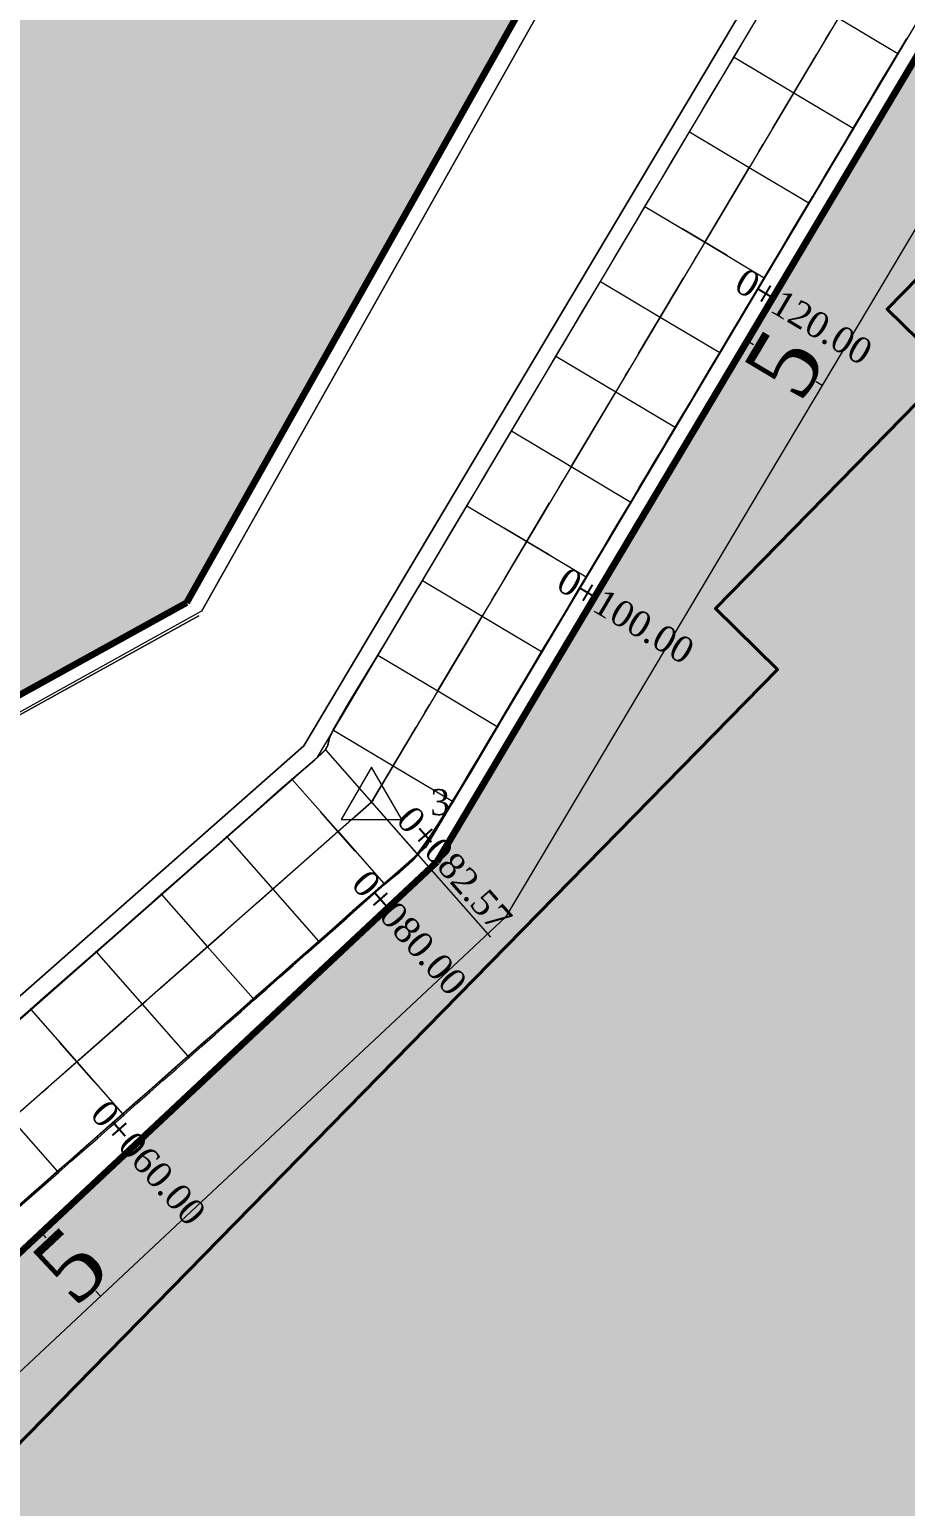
# Model space of a CAD drawing. Header units: metres. Extents: x 478603 to 489313, y 4282657 to 4289463.
# Drawn here: x 479837.6 to 479888, y 4286771.3 to 4286856.2 of the extents above; entities that cross this region are included whole.
import ezdxf

# ---------------------------------------------------------------- set-up
doc = ezdxf.new("R2010")
doc.units = ezdxf.units.M
for name, color, linetype, lineweight in [('ADAKENARI', 18, 'Continuous', 0), ('EKS_5', 5, 'Continuous', 0), ('EKSENLER', 3, 'Continuous', 0), ('HDA_5', 30, 'Continuous', 0), ('HDO_5', 30, 'Continuous', 0), ('KALDIRIM', 11, 'Continuous', 0), ('KDA_5', 150, 'Continuous', 20), ('KDO_5', 150, 'Continuous', 20), ('KYA_5', 1, 'Continuous', 20), ('KYO_5', 1, 'Continuous', 20), ('PARSEL_ALAN', 254, 'Continuous', 0), ('PARSEL_SERA_ALAN', 9, 'Continuous', 40), ('PL_ALİNMAN', 1, 'Continuous', 0), ('PL_ENKESIT', 1, 'Continuous', 0), ('PL_KM', 4, 'Continuous', 0), ('PL_KMYAZI', 30, 'Continuous', 0), ('PL_SEMBOL', 7, 'Continuous', 0), ('PL_SOME', 7, 'Continuous', 0), ('PL_TOTFKM', 7, 'Continuous', 0), ('REFUJ', 63, 'Continuous', 0), ('REVIZE_ONERI_KAM_SNR', 9, 'Continuous', 0), ('ROL_CEPHE', 1, 'Continuous', 0), ('SEV_KYA_HDA', 3, 'Continuous', 0), ('SEV_KYO_HDO', 3, 'Continuous', 0), ('SEV_YKA_KDA', 3, 'Continuous', 0), ('SEV_YKO_KDO', 3, 'Continuous', 0), ('SNR_PLANONAMAA', 233, 'Continuous', 0), ('SNR_YAPIYAK', 18, 'Continuous', 0), ('YKA_5', 33, 'Continuous', 0), ('YKO_5', 33, 'Continuous', 0)]:
    doc.layers.add(name, color=color, linetype=linetype, lineweight=lineweight)
doc.styles.get("Standard").update_dxf_attribs({"font": 'times.ttf'})

# ---------------------------------------------------------------- blocks, each defined once
blk = doc.blocks.new('3')
at = {"layer": 'PL_SEMBOL'}
for p, q in [((0, 2), (-1.75, -1)), ((1.75, -1), (0, 2)), ((0.125, 0.125), (-0.125, -0.125)), ((-0.125, 0.125), (0.125, -0.125)), ((-1.75, -1), (1.75, -1))]:
    blk.add_line(p, q, dxfattribs=at)

msp = doc.modelspace()

# ---------------------------------------------------------------- hatches: boundary and pattern name
at = {"layer": 'PARSEL_ALAN'}
msp.add_hatch(color=256, dxfattribs=at).paths.add_polyline_path([(480078.311, 4286699.837), (479971.142, 4286804.883), (479900.346, 4286874.278), (479861.071, 4286808.338), (479812.842, 4286763.208), (479817.488, 4286745.78), (479905.098, 4286638.581), (479912.78, 4286632.567), (479936.619, 4286621.258), (479964.909, 4286615.632), (479987.515, 4286620.31), (480010.844, 4286629.888), (480018.861, 4286635.461)])
at = {"layer": 'PARSEL_SERA_ALAN'}
msp.add_hatch(color=256, dxfattribs=at).paths.add_polyline_path([(480071.345, 4286699.663), (480010.865, 4286637.962), (480007.294, 4286641.462), (480000.574, 4286634.606), (479997.003, 4286638.106), (479990.283, 4286631.25), (479986.713, 4286634.75), (479979.993, 4286627.894), (479976.422, 4286631.394), (479969.702, 4286624.538), (479962.561, 4286631.538), (479955.841, 4286624.683), (479945.128, 4286635.183), (479938.408, 4286628.327), (479920.555, 4286645.827), (479913.835, 4286638.971), (479903.123, 4286649.471), (479909.843, 4286656.327), (479845.57, 4286719.327), (479852.29, 4286726.183), (479820.154, 4286757.683), (479880.634, 4286819.385), (479877.063, 4286822.885), (479890.503, 4286836.596), (479886.932, 4286840.096), (479900.372, 4286853.808), (479896.802, 4286857.308), (479903.522, 4286864.164)])
at = {"layer": 'REVIZE_ONERI_KAM_SNR'}
msp.add_hatch(color=256, dxfattribs=at).paths.add_polyline_path([(480391.367, 4287736.669), (479958.383, 4287021.549), (479846.658, 4286823.222), (479817.89, 4286807.315), (479678.542, 4286593.142), (479667.017, 4286563.363), (479171.867, 4285664.491), (479060.048, 4285423.503), (478955.18, 4285211.94), (478971.566, 4285181.441), (478973.577, 4285138.063), (478896.826, 4284994.408), (478884.265, 4284953.22), (478871.378, 4284822.15), (478829.635, 4284818.294), (478829.635, 4284859.395), (478806.788, 4284865.484), (478716.868, 4284674.346), (478705.555, 4284645.226), (478602.858, 4284697.153), (478665.092, 4284834.557), (478661.843, 4284859.589), (478721.272, 4284982.029), (478734.091, 4284989.859), (478857.784, 4285241.35), (478838.864, 4285277.85), (478831.672, 4285382.601), (478866.605, 4285387.386), (478882.649, 4285289.089), (479341.441, 4286225.895), (479492.419, 4286515.34), (479668.688, 4286852.714), (479834.72, 4287134.358), (480316.151, 4287820.508), (480353.749, 4287856.55), (480321.391, 4287969.422), (480358.639, 4287985.063), (480384.472, 4287906.347), (480463.863, 4288018.438), (480598.658, 4288207.438), (480775.091, 4288481.279), (480856.22, 4288581.77), (481195.87, 4289025.916), (481277.924, 4288967.093), (481191.325, 4288856.625), (480684.777, 4288177.967), (480420.914, 4287781.108), (480447.152, 4287667.529), (480456.56, 4287584.456), (480422.309, 4287581.553), (480417.605, 4287623.09), (480404.486, 4287679.879)])

# ---------------------------------------------------------------- linework, layer by layer
at = {"layer": 'ADAKENARI', "lineweight": 200}
for p, q in [((479861.071, 4286808.338), (480032.451, 4287096.078)), ((479958.383, 4287021.549), (479846.658, 4286823.222)), ((479846.658, 4286823.222), (479817.89, 4286807.315)), ((479812.842, 4286763.208), (479861.071, 4286808.338))]:
    msp.add_line(p, q, dxfattribs=at)
at = {"layer": 'EKS_5'}
for p in [(479881.569, 4286852.524, 938.342), (479879.01, 4286848.228, 938.454), (479876.452, 4286843.932, 938.61), (479873.893, 4286839.636, 938.766), (479871.335, 4286835.34, 938.923), (479868.776, 4286831.045, 939.08), (479866.217, 4286826.749, 939.236), (479863.659, 4286822.453, 939.393), (479861.1, 4286818.157, 939.55), (479858.542, 4286813.862, 939.706), (479857.297, 4286811.773, 939.783), (479855.37, 4286810.075, 939.863), (479851.618, 4286806.77, 940.02), (479847.866, 4286803.465, 940.176), (479844.114, 4286800.16, 940.333), (479840.361, 4286796.856, 940.49)]:
    msp.add_point(p, dxfattribs=at)
at = {"layer": 'EKSENLER'}
for p, q in [((480029.259, 4287100.49), (479857.298, 4286811.773)), ((479857.298, 4286811.773), (479811.319, 4286771.275))]:
    msp.add_line(p, q, dxfattribs=at)
at = {"layer": 'HDA_5'}
msp.add_polyline3d([(479836.991, 4286788.578, 940.611), (479837.742, 4286789.239, 940.58), (479838.492, 4286789.9, 940.548), (479839.243, 4286790.561, 940.517), (479839.993, 4286791.222, 940.486), (479840.744, 4286791.883, 940.454), (479841.494, 4286792.544, 940.423), (479842.245, 4286793.205, 940.392), (479842.995, 4286793.866, 940.36), (479843.745, 4286794.527, 940.329), (479844.496, 4286795.187, 940.298), (479845.246, 4286795.848, 940.266), (479845.997, 4286796.509, 940.235), (479846.747, 4286797.17, 940.204), (479847.498, 4286797.832, 940.172), (479848.249, 4286798.493, 940.141), (479849, 4286799.154, 940.11), (479849.75, 4286799.815, 940.078), (479850.5, 4286800.475, 940.047), (479851.246, 4286801.132, 940.016), (479851.992, 4286801.789, 939.985), (479852.739, 4286802.446, 939.953), (479853.49, 4286803.108, 939.922), (479854.252, 4286803.78, 939.89), (479855.034, 4286804.47, 939.858), (479855.822, 4286805.168, 939.825), (479856.603, 4286805.858, 939.792), (479857.35, 4286806.516, 939.761), (479858.004, 4286807.084, 939.734), (479858.485, 4286807.488, 939.714), (479858.872, 4286807.805, 939.698), (479859.227, 4286808.098, 939.684), (479859.575, 4286808.406, 939.669), (479859.932, 4286808.782, 939.653), (479860.312, 4286809.287, 939.64), (479860.707, 4286809.866, 939.625), (479861.111, 4286810.479, 939.61), (479861.526, 4286811.122, 939.594), (479861.966, 4286811.822, 939.577), (479862.453, 4286812.625, 939.547), (479862.964, 4286813.483, 939.516), (479863.483, 4286814.359, 939.484), (479864.005, 4286815.241, 939.452), (479864.525, 4286816.117, 939.42), (479865.04, 4286816.984, 939.389), (479865.552, 4286817.843, 939.357), (479866.063, 4286818.7, 939.326), (479866.573, 4286819.556, 939.295), (479867.084, 4286820.413, 939.264), (479867.595, 4286821.271, 939.232), (479868.107, 4286822.13, 939.201), (479868.619, 4286822.99, 939.17), (479869.131, 4286823.849, 939.138), (479869.643, 4286824.709, 939.107), (479870.155, 4286825.568, 939.076), (479870.667, 4286826.427, 939.044), (479871.178, 4286827.286, 939.013), (479871.69, 4286828.145, 938.982), (479872.202, 4286829.004, 938.95), (479873.291, 4286830.834, 938.951)], dxfattribs=at)
for p in [(479872.202, 4286829.004, 938.95), (479869.643, 4286824.709, 939.107), (479867.084, 4286820.413, 939.264), (479864.525, 4286816.117, 939.42), (479861.966, 4286811.822, 939.577), (479859.932, 4286808.782, 939.653), (479858.004, 4286807.084, 939.734), (479854.252, 4286803.78, 939.89), (479850.5, 4286800.475, 940.047), (479846.747, 4286797.17, 940.204), (479842.995, 4286793.866, 940.36), (479839.243, 4286790.561, 940.517)]:
    msp.add_point(p, dxfattribs=at)
at = {"layer": 'HDO_5'}
msp.add_polyline3d([(479836.961, 4286799.204, 940.391), (479837.711, 4286799.865, 940.36), (479838.461, 4286800.526, 940.329), (479839.212, 4286801.187, 940.297), (479839.962, 4286801.848, 940.266), (479840.712, 4286802.509, 940.234), (479841.463, 4286803.17, 940.203), (479842.214, 4286803.831, 940.172), (479842.965, 4286804.492, 940.141), (479843.715, 4286805.154, 940.109), (479844.466, 4286805.815, 940.078), (479845.215, 4286806.474, 940.047), (479845.962, 4286807.132, 940.015), (479846.709, 4286807.79, 939.984), (479847.456, 4286808.448, 939.953), (479848.207, 4286809.109, 939.922), (479848.967, 4286809.779, 939.89), (479849.745, 4286810.466, 939.857), (479850.53, 4286811.158, 939.824), (479851.307, 4286811.844, 939.792), (479852.054, 4286812.502, 939.761), (479852.719, 4286813.084, 939.733), (479853.23, 4286813.524, 939.712), (479853.655, 4286813.886, 939.695), (479854.038, 4286814.214, 939.679), (479854.383, 4286814.519, 939.664), (479854.647, 4286814.782, 939.653), (479854.767, 4286814.974, 939.639), (479854.815, 4286815.136, 939.628), (479854.85, 4286815.305, 939.617), (479854.918, 4286815.529, 939.603), (479855.096, 4286815.914, 939.576), (479855.484, 4286816.597, 939.552), (479855.986, 4286817.443, 939.521), (479856.531, 4286818.348, 939.488), (479857.09, 4286819.275, 939.454), (479857.655, 4286820.209, 939.42), (479857.66, 4286820.219, 939.42)], dxfattribs=at)
for p in [(479857.655, 4286820.209, 939.42), (479855.096, 4286815.914, 939.576), (479854.647, 4286814.782, 939.653), (479852.719, 4286813.084, 939.733), (479848.967, 4286809.779, 939.89), (479845.215, 4286806.474, 940.047), (479841.463, 4286803.17, 940.203), (479837.711, 4286799.865, 940.36)]:
    msp.add_point(p, dxfattribs=at)
at = {"layer": 'KALDIRIM'}
for p, q in [((479854.183, 4286814.36), (480371.622, 4287683.12)), ((480032.696, 4287098.443), (479860.413, 4286809.187)), ((479808.675, 4286774.276), (479854.183, 4286814.36)), ((479860.413, 4286809.187), (479813.963, 4286768.273))]:
    msp.add_line(p, q, dxfattribs=at)
at = {"layer": 'KDA_5'}
msp.add_polyline3d([(479874.391, 4286832.7, 938.866), (479874.413, 4286832.734, 938.861), (479874.439, 4286832.777, 938.855), (479874.48, 4286832.844, 938.846), (479874.562, 4286832.98, 938.827), (479874.755, 4286833.303, 938.783), (479875.153, 4286833.971, 938.756), (479875.661, 4286834.824, 938.722), (479876.209, 4286835.744, 938.685), (479876.766, 4286836.679, 938.647), (479877.314, 4286837.599, 938.61), (479877.841, 4286838.482, 938.575), (479878.353, 4286839.342, 938.541), (479878.86, 4286840.193, 938.507), (479879.367, 4286841.042, 938.473), (479879.874, 4286841.894, 938.439), (479880.384, 4286842.75, 938.415), (479880.895, 4286843.609, 938.392), (479881.407, 4286844.47, 938.368), (479881.919, 4286845.33, 938.344), (479882.431, 4286846.19, 938.32), (479882.944, 4286847.05, 938.281), (479883.456, 4286847.908, 938.242), (479883.968, 4286848.767, 938.202), (479884.481, 4286849.625, 938.163), (479884.994, 4286850.484, 938.124), (479885.507, 4286851.342, 938.077), (479886.02, 4286852.2, 938.031), (479886.534, 4286853.058, 937.985), (479887.047, 4286853.916, 937.938), (479887.56, 4286854.775, 937.892), (479888.073, 4286855.633, 937.889)], dxfattribs=at)
for p in [(479887.56, 4286854.775, 937.892), (479884.994, 4286850.484, 938.124), (479882.431, 4286846.19, 938.32), (479879.874, 4286841.894, 938.439), (479877.314, 4286837.599, 938.61), (479874.755, 4286833.303, 938.783)]:
    msp.add_point(p, dxfattribs=at)
at = {"layer": 'KDO_5'}
msp.add_polyline3d([(479860.016, 4286824.153, 939.326), (479860.002, 4286824.13, 939.315), (479859.993, 4286824.116, 939.309), (479860, 4286824.129, 939.304), (479860.051, 4286824.214, 939.265), (479860.221, 4286824.5, 939.137), (479860.611, 4286825.155, 939.097), (479861.119, 4286826.008, 939.045), (479861.669, 4286826.932, 938.988), (479862.229, 4286827.872, 938.931), (479862.78, 4286828.797, 938.875), (479863.307, 4286829.682, 938.819), (479863.819, 4286830.542, 938.765), (479864.325, 4286831.393, 938.711), (479864.831, 4286832.242, 938.658), (479865.338, 4286833.093, 938.604), (479865.847, 4286833.948, 938.56), (479866.359, 4286834.808, 938.515), (479866.871, 4286835.668, 938.47), (479867.384, 4286836.528, 938.425), (479867.896, 4286837.389, 938.38), (479868.408, 4286838.248, 938.355), (479868.92, 4286839.107, 938.329), (479869.431, 4286839.966, 938.304), (479869.943, 4286840.825, 938.278), (479870.455, 4286841.684, 938.253), (479870.966, 4286842.543, 938.218), (479871.478, 4286843.402, 938.183), (479871.99, 4286844.262, 938.148), (479872.501, 4286845.121, 938.113), (479873.013, 4286845.98, 938.078), (479873.525, 4286846.839, 938.036), (479874.037, 4286847.698, 937.994), (479874.548, 4286848.558, 937.952), (479875.06, 4286849.417, 937.91), (479875.571, 4286850.276, 937.868), (479876.083, 4286851.135, 937.812), (479876.595, 4286851.994, 937.756), (479877.106, 4286852.854, 937.7), (479877.618, 4286853.713, 937.644), (479878.129, 4286854.572, 937.588), (479878.641, 4286855.431, 937.551), (479879.153, 4286856.291, 937.514)], dxfattribs=at)
for p in [(479878.129, 4286854.572, 937.588), (479875.571, 4286850.276, 937.868), (479873.013, 4286845.98, 938.078), (479870.455, 4286841.684, 938.253), (479867.896, 4286837.389, 938.38), (479865.338, 4286833.093, 938.604), (479862.78, 4286828.797, 938.875), (479860.221, 4286824.5, 939.137)]:
    msp.add_point(p, dxfattribs=at)
at = {"layer": 'KYA_5'}
msp.add_polyline3d([(479837.043, 4286788.52, 941.403), (479837.796, 4286789.178, 941.399), (479838.548, 4286789.837, 941.394), (479839.3, 4286790.496, 941.39), (479840.052, 4286791.155, 941.376), (479840.804, 4286791.814, 941.362), (479841.556, 4286792.474, 941.349), (479842.307, 4286793.134, 941.335), (479843.059, 4286793.794, 941.321), (479843.809, 4286794.454, 941.285), (479844.559, 4286795.116, 941.248), (479845.309, 4286795.777, 941.212), (479846.059, 4286796.438, 941.175), (479846.809, 4286797.1, 941.139), (479847.559, 4286797.763, 941.092), (479848.309, 4286798.425, 941.045), (479849.059, 4286799.088, 940.998), (479849.808, 4286799.75, 940.951), (479850.556, 4286800.411, 940.904), (479851.302, 4286801.069, 940.862), (479852.047, 4286801.726, 940.819), (479852.794, 4286802.385, 940.776), (479853.544, 4286803.047, 940.733), (479854.305, 4286803.72, 940.689), (479855.085, 4286804.412, 940.638), (479855.873, 4286805.111, 940.586), (479856.652, 4286805.802, 940.535), (479857.399, 4286806.461, 940.486), (479858.051, 4286807.031, 940.444), (479858.531, 4286807.436, 940.402), (479858.917, 4286807.754, 940.368), (479859.27, 4286808.048, 940.336), (479859.616, 4286808.358, 940.305), (479859.973, 4286808.736, 940.27), (479860.353, 4286809.245, 940.229), (479860.748, 4286809.829, 940.184), (479861.152, 4286810.447, 940.137), (479861.566, 4286811.094, 940.088), (479862.006, 4286811.798, 940.035), (479862.49, 4286812.604, 939.98), (479862.999, 4286813.463, 939.921), (479863.516, 4286814.341, 939.862), (479864.035, 4286815.223, 939.802), (479864.553, 4286816.101, 939.742), (479865.066, 4286816.968, 939.695), (479865.577, 4286817.828, 939.649), (479866.087, 4286818.686, 939.602), (479866.596, 4286819.543, 939.556), (479867.105, 4286820.4, 939.51), (479867.615, 4286821.258, 939.464), (479868.124, 4286822.117, 939.418), (479868.634, 4286822.976, 939.372), (479869.145, 4286823.836, 939.327), (479869.658, 4286824.7, 939.281), (479870.174, 4286825.57, 939.231), (479870.692, 4286826.442, 939.181), (479871.209, 4286827.312, 939.131), (479871.718, 4286828.171, 939.082), (479872.209, 4286829, 939.035), (479872.666, 4286829.773, 939), (479873.104, 4286830.515, 938.966), (479873.535, 4286831.247, 938.932), (479873.964, 4286831.974, 938.899), (479874.391, 4286832.7, 938.866)], dxfattribs=at)
for p in [(479872.209, 4286829, 939.035), (479869.658, 4286824.7, 939.281), (479867.105, 4286820.4, 939.51), (479864.553, 4286816.101, 939.742), (479862.006, 4286811.798, 940.035), (479859.973, 4286808.736, 940.27), (479858.051, 4286807.031, 940.444), (479854.305, 4286803.72, 940.689), (479850.556, 4286800.411, 940.904), (479846.809, 4286797.1, 941.139), (479843.059, 4286793.794, 941.321), (479839.3, 4286790.496, 941.39)]:
    msp.add_point(p, dxfattribs=at)
at = {"layer": 'KYO_5'}
msp.add_polyline3d([(479836.942, 4286799.225, 940.673), (479837.695, 4286799.883, 940.607), (479838.447, 4286800.542, 940.548), (479839.199, 4286801.201, 940.49), (479839.951, 4286801.86, 940.432), (479840.703, 4286802.519, 940.374), (479841.456, 4286803.178, 940.316), (479842.208, 4286803.838, 940.265), (479842.96, 4286804.497, 940.213), (479843.712, 4286805.157, 940.162), (479844.464, 4286805.817, 940.111), (479845.214, 4286806.475, 940.059), (479845.962, 4286807.133, 940.03), (479846.708, 4286807.79, 940.001), (479847.455, 4286808.449, 939.971), (479848.206, 4286809.11, 939.942), (479848.966, 4286809.781, 939.912), (479849.743, 4286810.468, 939.886), (479850.527, 4286811.161, 939.861), (479851.304, 4286811.847, 939.836), (479852.051, 4286812.506, 939.812), (479852.715, 4286813.088, 939.79), (479853.226, 4286813.529, 939.771), (479853.651, 4286813.891, 939.755), (479854.035, 4286814.22, 939.74), (479854.379, 4286814.524, 939.727), (479854.643, 4286814.787, 939.716), (479854.761, 4286814.978, 939.706), (479854.807, 4286815.137, 939.698), (479854.841, 4286815.305, 939.69), (479854.908, 4286815.529, 939.679), (479855.089, 4286815.918, 939.66), (479855.486, 4286816.613, 939.621), (479856, 4286817.474, 939.573), (479856.554, 4286818.391, 939.522), (479857.114, 4286819.315, 939.47), (479857.655, 4286820.209, 939.42), (479858.154, 4286821.039, 939.4), (479858.628, 4286821.831, 939.381), (479859.093, 4286822.609, 939.363), (479859.555, 4286823.382, 939.344), (479860.016, 4286824.153, 939.326)], dxfattribs=at)
for p in [(479857.655, 4286820.209, 939.42), (479855.089, 4286815.918, 939.66), (479854.643, 4286814.787, 939.716), (479852.715, 4286813.088, 939.79), (479848.966, 4286809.781, 939.912), (479845.214, 4286806.475, 940.059), (479841.456, 4286803.178, 940.316), (479837.695, 4286799.883, 940.607)]:
    msp.add_point(p, dxfattribs=at)
at = {"layer": 'PARSEL_ALAN'}
for points in [[(480078.311, 4286699.837, 949.453), (479971.142, 4286804.883, 942.48), (479900.346, 4286874.278, 938.919), (479861.071, 4286808.338, 940.332), (479812.842, 4286763.208, 942.702), (479817.488, 4286745.78, 943.927), (479905.098, 4286638.581, 951.84), (479912.78, 4286632.567, 952.22), (479936.619, 4286621.258, 953.175), (479964.909, 4286615.632, 953.915), (479987.515, 4286620.31, 953.963), (480010.844, 4286629.888, 953.782), (480018.861, 4286635.461, 953.558), (480078.311, 4286699.837, 949.453)], [(480078.311, 4286699.837, 0), (479971.142, 4286804.883, 0), (479900.346, 4286874.278, 0), (479861.071, 4286808.338, 0), (479812.842, 4286763.208, 0), (479817.488, 4286745.78, 0), (479905.098, 4286638.581, 0), (479912.78, 4286632.567, 0), (479936.619, 4286621.258, 0), (479964.909, 4286615.632, 0), (479987.515, 4286620.31, 0), (480010.844, 4286629.888, 0), (480018.861, 4286635.461, 0), (480078.311, 4286699.837, 0)]]:
    msp.add_polyline3d(points, close=True, dxfattribs=at)
at = {"layer": 'PARSEL_SERA_ALAN'}
msp.add_polyline3d([(479962.561, 4286631.538, 0), (479955.841, 4286624.683, 0), (479945.128, 4286635.183, 0), (479938.408, 4286628.327, 0), (479920.555, 4286645.827, 0), (479913.835, 4286638.971, 0), (479903.123, 4286649.471, 0), (479909.843, 4286656.327, 0), (479845.57, 4286719.327, 0), (479852.29, 4286726.183, 0), (479820.154, 4286757.683, 0), (479880.634, 4286819.385, 0), (479877.063, 4286822.885, 0), (479890.503, 4286836.596, 0), (479886.932, 4286840.096, 0), (479900.372, 4286853.808, 0), (479896.802, 4286857.308, 0), (479903.522, 4286864.164, 0), (480071.345, 4286699.663, 0)], dxfattribs=at)
msp.add_polyline3d([(479962.561, 4286631.538, 0), (479955.841, 4286624.683, 0), (479945.128, 4286635.183, 0), (479938.408, 4286628.327, 0), (479920.555, 4286645.827, 0), (479913.835, 4286638.971, 0), (479903.123, 4286649.471, 0), (479909.843, 4286656.327, 0), (479845.57, 4286719.327, 0), (479852.29, 4286726.183, 0), (479820.154, 4286757.683, 0), (479880.634, 4286819.385, 0), (479877.063, 4286822.885, 0), (479890.503, 4286836.596, 0), (479886.932, 4286840.096, 0), (479900.372, 4286853.808, 0), (479896.802, 4286857.308, 0), (479903.522, 4286864.164, 0), (480071.345, 4286699.663, 0)], dxfattribs=at)
at = {"layer": 'PL_ALİNMAN'}
for p, q in [((479883.395, 4286855.59), (479883.651, 4286856.02)), ((479880.325, 4286850.435), (479882.884, 4286854.731)), ((479879.558, 4286849.147), (479879.813, 4286849.576)), ((479876.487, 4286843.992), (479879.046, 4286848.287)), ((479875.72, 4286842.703), (479875.976, 4286843.132)), ((479872.649, 4286837.548), (479875.208, 4286841.844)), ((479871.882, 4286836.259), (479872.138, 4286836.689)), ((479868.811, 4286831.104), (479871.37, 4286835.4)), ((479868.044, 4286829.816), (479868.3, 4286830.245)), ((479864.974, 4286824.661), (479867.532, 4286828.956)), ((479864.206, 4286823.372), (479864.462, 4286823.802)), ((479861.136, 4286818.217), (479863.694, 4286822.513)), ((479860.368, 4286816.928), (479860.624, 4286817.358)), ((479857.298, 4286811.773), (479859.856, 4286816.069)), ((479856.344, 4286810.933), (479857.298, 4286811.773)), ((479855.218, 4286809.941), (479855.593, 4286810.272)), ((479850.716, 4286805.976), (479854.468, 4286809.28)), ((479849.59, 4286804.984), (479849.965, 4286805.315)), ((479845.087, 4286801.018), (479848.84, 4286804.323)), ((479843.962, 4286800.027), (479844.337, 4286800.357)), ((479839.459, 4286796.061), (479843.211, 4286799.366)), ((479838.334, 4286795.07), (479838.709, 4286795.4))]:
    msp.add_line(p, q, dxfattribs=at)
at = {"layer": 'PL_ENKESIT'}
for points in [[(479880.687, 4286858.868, 937.402), (479880.691, 4286858.866, 938.212), (479884.127, 4286856.819, 938.292), (479887.547, 4286854.783, 938.213), (479887.56, 4286854.775, 937.892)], [(479878.129, 4286854.572, 937.588), (479878.132, 4286854.57, 938.262), (479881.569, 4286852.524, 938.342), (479884.988, 4286850.487, 938.262), (479884.994, 4286850.484, 938.124)], [(479875.571, 4286850.276, 937.868), (479875.574, 4286850.275, 938.374), (479879.01, 4286848.228, 938.454), (479882.429, 4286846.192, 938.375), (479882.431, 4286846.19, 938.32)], [(479873.013, 4286845.98, 938.078), (479873.015, 4286845.979, 938.53), (479876.452, 4286843.932, 938.61), (479879.87, 4286841.896, 938.53), (479879.874, 4286841.894, 938.439)], [(479870.455, 4286841.684, 938.253), (479870.456, 4286841.683, 938.686), (479873.893, 4286839.636, 938.766), (479877.311, 4286837.6, 938.687), (479877.314, 4286837.599, 938.61)], [(479867.896, 4286837.389, 938.38), (479867.898, 4286837.387, 938.843), (479871.335, 4286835.34, 938.923), (479874.752, 4286833.305, 938.844), (479874.755, 4286833.303, 938.783)], [(479865.338, 4286833.093, 938.604), (479865.339, 4286833.092, 939), (479868.776, 4286831.045, 939.08), (479872.193, 4286829.009, 939), (479872.202, 4286829.004, 938.95), (479872.209, 4286829, 939.035)], [(479862.78, 4286828.797, 938.875), (479862.781, 4286828.796, 939.156), (479866.217, 4286826.749, 939.236), (479869.634, 4286824.714, 939.157), (479869.643, 4286824.709, 939.107), (479869.658, 4286824.7, 939.281)], [(479860.221, 4286824.5, 939.137), (479860.222, 4286824.5, 939.313), (479863.659, 4286822.453, 939.393), (479867.075, 4286820.418, 939.314), (479867.084, 4286820.413, 939.264), (479867.105, 4286820.4, 939.51)], [(479857.655, 4286820.209, 939.42), (479857.655, 4286820.209, 939.42), (479857.664, 4286820.204, 939.47), (479861.1, 4286818.157, 939.55), (479864.517, 4286816.123, 939.47), (479864.525, 4286816.117, 939.42), (479864.553, 4286816.101, 939.742)], [(479855.089, 4286815.918, 939.66), (479855.096, 4286815.914, 939.576), (479855.105, 4286815.908, 939.626), (479858.542, 4286813.862, 939.706), (479861.958, 4286811.827, 939.627), (479861.966, 4286811.822, 939.577), (479862.006, 4286811.798, 940.035)], [(479854.643, 4286814.787, 939.716), (479854.647, 4286814.782, 939.653), (479854.654, 4286814.775, 939.703), (479857.297, 4286811.773, 939.783), (479859.925, 4286808.79, 939.703), (479859.932, 4286808.782, 939.653), (479859.973, 4286808.736, 940.27)], [(479852.715, 4286813.088, 939.79), (479852.719, 4286813.084, 939.733), (479852.726, 4286813.077, 939.783), (479855.37, 4286810.075, 939.863), (479857.998, 4286807.092, 939.784), (479858.004, 4286807.084, 939.734), (479858.051, 4286807.031, 940.444)], [(479848.966, 4286809.781, 939.912), (479848.967, 4286809.779, 939.89), (479848.974, 4286809.772, 939.94), (479851.618, 4286806.77, 940.02), (479854.245, 4286803.787, 939.94), (479854.252, 4286803.78, 939.89), (479854.305, 4286803.72, 940.689)], [(479845.214, 4286806.475, 940.059), (479845.215, 4286806.474, 940.047), (479845.222, 4286806.467, 940.096), (479847.866, 4286803.465, 940.176), (479850.493, 4286800.482, 940.097), (479850.5, 4286800.475, 940.047), (479850.556, 4286800.411, 940.904)], [(479841.456, 4286803.178, 940.316), (479841.463, 4286803.17, 940.203), (479841.47, 4286803.162, 940.253), (479844.114, 4286800.16, 940.333), (479846.741, 4286797.178, 940.254), (479846.747, 4286797.17, 940.204), (479846.809, 4286797.1, 941.139)], [(479837.695, 4286799.883, 940.607), (479837.711, 4286799.865, 940.36), (479837.718, 4286799.857, 940.41), (479840.361, 4286796.856, 940.49), (479842.988, 4286793.873, 940.41), (479842.995, 4286793.866, 940.36), (479843.059, 4286793.794, 941.321)], [(479833.931, 4286796.592, 940.939), (479833.959, 4286796.56, 940.517), (479833.966, 4286796.552, 940.567), (479836.609, 4286793.551, 940.647), (479839.236, 4286790.569, 940.567), (479839.243, 4286790.561, 940.517), (479839.3, 4286790.496, 941.39)]]:
    msp.add_polyline3d(points, dxfattribs=at)
at = {"layer": 'PL_KM'}
for p, q in [((479877.74, 4286843.164), (479875.163, 4286844.7)), ((479867.506, 4286825.981), (479864.929, 4286827.516)), ((479856.361, 4286808.949), (479854.378, 4286811.201)), ((479841.353, 4286795.73), (479839.37, 4286797.981))]:
    msp.add_line(p, q, dxfattribs=at)
at = {"layer": 'PL_SOME'}
msp.add_point((479857.298, 4286811.773), dxfattribs=at)
at = {"layer": 'REFUJ'}
for p, q in [((479853.404, 4286815.007), (480357.769, 4287661.816)), ((479959.246, 4287021.044), (479847.529, 4286822.731)), ((479847.378, 4286822.478), (479818.593, 4286806.561)), ((479808.014, 4286775.027), (479853.404, 4286815.007))]:
    msp.add_line(p, q, dxfattribs=at)
msp.add_polyline3d([(480357.769, 4287661.816, 0), (479853.404, 4286815.007, 0), (479808.014, 4286775.027, 0), (479806.265, 4286772.944, 0), (479806.02, 4286772.638, 0), (479805.72, 4286772.385, 0), (479805.376, 4286772.196, 0), (479805.002, 4286772.078, 0), (479804.613, 4286772.035, 0), (479804.222, 4286772.068, 0), (479803.845, 4286772.177, 0), (479803.497, 4286772.358, 0), (479800.271, 4286774.733, 0), (479799.964, 4286774.978, 0), (479799.712, 4286775.278, 0), (479799.523, 4286775.621, 0), (479799.405, 4286775.995, 0), (479799.361, 4286776.385, 0), (479799.395, 4286776.776, 0), (479799.504, 4286777.152, 0), (479799.685, 4286777.5, 0), (479818.593, 4286806.561, 0), (479847.378, 4286822.478, 0)], dxfattribs=at)
at = {"layer": 'REVIZE_ONERI_KAM_SNR'}
for points in [[(480684.777, 4288177.967, 0), (480420.914, 4287781.108, 0), (480447.152, 4287667.529, 0), (480456.56, 4287584.456, 0), (480422.309, 4287581.553, 0), (480417.605, 4287623.09, 0), (480404.486, 4287679.879, 0), (480391.367, 4287736.669, 0), (479958.383, 4287021.549, 0), (479846.658, 4286823.222, 0), (479817.89, 4286807.315, 0), (479678.542, 4286593.142, 0), (479667.017, 4286563.363, 0), (479667.017, 4286563.363, 0), (479171.867, 4285664.491, 0)], [(480684.777, 4288177.967, 0), (480420.914, 4287781.108, 0), (480447.152, 4287667.529, 0), (480456.56, 4287584.456, 0), (480422.309, 4287581.553, 0), (480417.605, 4287623.09, 0), (480404.486, 4287679.879, 0), (480391.367, 4287736.669, 0), (480391.367, 4287736.669, 0), (479958.383, 4287021.549, 0), (479846.658, 4286823.222, 0), (479817.89, 4286807.315, 0), (479678.542, 4286593.142, 0), (479667.017, 4286563.363, 0), (479171.867, 4285664.491, 0)], [(480684.777, 4288177.967, 0), (480420.914, 4287781.108, 0), (480447.152, 4287667.529, 0), (480456.56, 4287584.456, 0), (480422.309, 4287581.553, 0), (480417.605, 4287623.09, 0), (480404.486, 4287679.879, 0), (480391.367, 4287736.669, 0), (480391.367, 4287736.669, 0), (479958.383, 4287021.549, 0), (479846.658, 4286823.222, 0), (479817.89, 4286807.315, 0), (479678.542, 4286593.142, 0), (479667.017, 4286563.363, 0), (479171.867, 4285664.491, 0)]]:
    msp.add_polyline3d(points, dxfattribs=at)
at = {"layer": 'ROL_CEPHE'}
for p, q in [((479878.9, 4286838.272), (479879.244, 4286838.067)), ((479883.196, 4286835.713), (479882.852, 4286835.918)), ((479838.308, 4286787.038), (479838.582, 4286786.746)), ((479841.725, 4286783.387), (479841.451, 4286783.679))]:
    msp.add_line(p, q, dxfattribs=at)
at = {"layer": 'SEV_KYA_HDA'}
for p, q in [((479872.718, 4286829.861, 938.996), (479872.716, 4286829.862, 938.973)), ((479871.699, 4286828.14, 939.084), (479871.69, 4286828.145, 938.982)), ((479870.679, 4286826.42, 939.182), (479870.673, 4286826.423, 939.113)), ((479869.658, 4286824.7, 939.281), (479869.643, 4286824.709, 939.107)), ((479868.637, 4286822.98, 939.372), (479868.628, 4286822.985, 939.271)), ((479867.616, 4286821.26, 939.464), (479867.596, 4286821.272, 939.232)), ((479866.594, 4286819.541, 939.556), (479866.583, 4286819.547, 939.425)), ((479865.573, 4286817.821, 939.649), (479865.548, 4286817.836, 939.358)), ((479864.553, 4286816.101, 939.742), (479864.539, 4286816.109, 939.581)), ((479863.538, 4286814.378, 939.859), (479863.506, 4286814.397, 939.483)), ((479862.521, 4286812.656, 939.976), (479862.502, 4286812.667, 939.761)), ((479861.474, 4286810.951, 940.099), (479861.432, 4286810.976, 939.598)), ((479859.578, 4286808.323, 940.308), (479859.557, 4286808.347, 939.99)), ((479858.051, 4286807.031, 940.444), (479858.004, 4286807.084, 939.734)), ((479856.549, 4286805.71, 940.542), (479856.524, 4286805.738, 940.169)), ((479855.053, 4286804.383, 940.64), (479855.001, 4286804.442, 939.859)), ((479853.555, 4286803.057, 940.732), (479853.529, 4286803.088, 940.327)), ((479852.056, 4286801.734, 940.818), (479852.001, 4286801.796, 939.984)), ((479850.556, 4286800.411, 940.904), (479850.528, 4286800.443, 940.476)), ((479849.057, 4286799.086, 940.998), (479848.999, 4286799.153, 940.11)), ((479847.559, 4286797.762, 941.092), (479847.528, 4286797.797, 940.632)), ((479846.059, 4286796.438, 941.175), (479845.997, 4286796.509, 940.235)), ((479844.559, 4286795.116, 941.248), (479844.528, 4286795.152, 940.773)), ((479843.059, 4286793.794, 941.321), (479842.995, 4286793.866, 940.36)), ((479841.556, 4286792.474, 941.349), (479841.525, 4286792.509, 940.886)), ((479840.052, 4286791.155, 941.376), (479839.993, 4286791.222, 940.486)), ((479838.548, 4286789.837, 941.394), (479838.52, 4286789.869, 940.971))]:
    msp.add_line(p, q, dxfattribs=at)
at = {"layer": 'SEV_KYO_HDO'}
for p, q in [((479857.655, 4286820.209, 939.42), (479857.655, 4286820.209, 939.42)), ((479856.619, 4286818.498, 939.516), (479856.621, 4286818.497, 939.482)), ((479855.588, 4286816.785, 939.612), (479855.591, 4286816.783, 939.578)), ((479854.231, 4286814.393, 939.732), (479854.233, 4286814.391, 939.701)), ((479854.748, 4286814.957, 939.707), (479854.754, 4286814.954, 939.64)), ((479852.715, 4286813.088, 939.79), (479852.719, 4286813.084, 939.733)), ((479851.214, 4286811.768, 939.839), (479851.215, 4286811.766, 939.817)), ((479849.715, 4286810.443, 939.887), (479849.717, 4286810.441, 939.858)), ((479848.216, 4286809.119, 939.941), (479848.216, 4286809.119, 939.931)), ((479846.715, 4286807.797, 940), (479846.716, 4286807.796, 939.984)), ((479845.214, 4286806.475, 940.059), (479845.215, 4286806.475, 940.053)), ((479843.711, 4286805.156, 940.162), (479843.714, 4286805.153, 940.109)), ((479842.208, 4286803.837, 940.265), (479842.21, 4286803.834, 940.218)), ((479840.704, 4286802.519, 940.374), (479840.713, 4286802.509, 940.234)), ((479839.199, 4286801.201, 940.49), (479839.206, 4286801.194, 940.394)), ((479837.695, 4286799.883, 940.607), (479837.711, 4286799.865, 940.36))]:
    msp.add_line(p, q, dxfattribs=at)
at = {"layer": 'SEV_YKA_KDA'}
for p, q in [((479887.035, 4286853.924, 938.222), (479887.041, 4286853.92, 938.08)), ((479886.011, 4286852.205, 938.242), (479886.02, 4286852.2, 938.031)), ((479884.988, 4286850.487, 938.262), (479884.991, 4286850.485, 938.193)), ((479883.964, 4286848.769, 938.307), (479883.968, 4286848.767, 938.202)), ((479882.941, 4286847.051, 938.352), (479882.942, 4286847.05, 938.317)), ((479881.917, 4286845.333, 938.406), (479881.919, 4286845.331, 938.344)), ((479880.893, 4286843.614, 938.468), (479880.895, 4286843.613, 938.43)), ((479879.87, 4286841.896, 938.53), (479879.874, 4286841.894, 938.439)), ((479878.846, 4286840.178, 938.593), (479878.848, 4286840.177, 938.55)), ((479877.823, 4286838.46, 938.655), (479877.826, 4286838.458, 938.576)), ((479876.799, 4286836.741, 938.718), (479876.801, 4286836.74, 938.681)), ((479875.776, 4286835.023, 938.781), (479875.779, 4286835.021, 938.714)), ((479874.752, 4286833.305, 938.844), (479874.753, 4286833.304, 938.813))]:
    msp.add_line(p, q, dxfattribs=at)
at = {"layer": 'SEV_YKO_KDO'}
for p, q in [((479878.132, 4286854.57, 938.262), (479878.131, 4286854.571, 937.925)), ((479877.109, 4286852.852, 938.307), (479877.106, 4286852.854, 937.7)), ((479876.085, 4286851.134, 938.352), (479876.084, 4286851.134, 938.082)), ((479875.062, 4286849.415, 938.405), (479875.06, 4286849.417, 937.91)), ((479874.039, 4286847.697, 938.468), (479874.038, 4286847.698, 938.231)), ((479873.015, 4286845.979, 938.53), (479873.013, 4286845.98, 938.078)), ((479871.992, 4286844.261, 938.592), (479871.991, 4286844.261, 938.37)), ((479870.968, 4286842.542, 938.655), (479870.966, 4286842.543, 938.218)), ((479869.945, 4286840.824, 938.718), (479869.944, 4286840.824, 938.498)), ((479868.921, 4286839.106, 938.78), (479868.919, 4286839.107, 938.329)), ((479867.898, 4286837.387, 938.843), (479867.897, 4286837.388, 938.612)), ((479866.874, 4286835.669, 938.906), (479866.873, 4286835.67, 938.47)), ((479865.851, 4286833.951, 938.968), (479865.85, 4286833.951, 938.764)), ((479864.828, 4286832.232, 939.031), (479864.826, 4286832.233, 938.659)), ((479863.804, 4286830.514, 939.094), (479863.803, 4286830.515, 938.93)), ((479862.781, 4286828.796, 939.156), (479862.78, 4286828.797, 938.875)), ((479861.757, 4286827.077, 939.219), (479861.757, 4286827.078, 939.099)), ((479860.734, 4286825.359, 939.282), (479860.733, 4286825.36, 939.084))]:
    msp.add_line(p, q, dxfattribs=at)
at = {"layer": 'SNR_PLANONAMAA'}
for p, q in [((479847.544, 4286822.759, 942.48), (479959.269, 4287021.086, 942.48)), ((479818.777, 4286806.852, 942.48), (479847.544, 4286822.759, 942.48))]:
    msp.add_line(p, q, dxfattribs=at)
at = {"layer": 'SNR_YAPIYAK'}
for p, q in [((479901.387, 4286866.256, 942.702), (479865.005, 4286805.171, 942.702)), ((479865.005, 4286805.171, 942.702), (479818.444, 4286761.603, 942.702))]:
    msp.add_line(p, q, dxfattribs=at)
msp.add_point((479865.005, 4286805.171, 940.332), dxfattribs=at)
msp.add_point((479865.005, 4286805.171, 940.332), dxfattribs=at)
at = {"layer": 'YKA_5'}
msp.add_polyline3d([(479836.985, 4286788.586, 940.661), (479837.735, 4286789.247, 940.63), (479838.486, 4286789.908, 940.598), (479839.236, 4286790.569, 940.567), (479839.987, 4286791.23, 940.536), (479840.737, 4286791.891, 940.504), (479841.487, 4286792.551, 940.473), (479842.238, 4286793.212, 940.442), (479842.988, 4286793.873, 940.41), (479843.739, 4286794.534, 940.379), (479844.489, 4286795.195, 940.348), (479845.24, 4286795.856, 940.316), (479845.99, 4286796.517, 940.285), (479846.741, 4286797.178, 940.254), (479847.492, 4286797.839, 940.222), (479848.243, 4286798.501, 940.191), (479848.993, 4286799.162, 940.16), (479849.744, 4286799.823, 940.128), (479850.493, 4286800.482, 940.097), (479851.24, 4286801.14, 940.066), (479851.986, 4286801.796, 940.035), (479852.733, 4286802.454, 940.003), (479853.483, 4286803.115, 939.972), (479854.245, 4286803.787, 939.94), (479855.027, 4286804.478, 939.908), (479855.816, 4286805.175, 939.875), (479856.596, 4286805.865, 939.842), (479857.344, 4286806.523, 939.811), (479857.998, 4286807.092, 939.784), (479858.478, 4286807.495, 939.764), (479858.866, 4286807.812, 939.748), (479859.221, 4286808.106, 939.734), (479859.568, 4286808.414, 939.719), (479859.925, 4286808.79, 939.703), (479860.305, 4286809.294, 939.69), (479860.7, 4286809.873, 939.675), (479861.103, 4286810.485, 939.66), (479861.518, 4286811.127, 939.644), (479861.958, 4286811.827, 939.627), (479862.444, 4286812.63, 939.597), (479862.955, 4286813.488, 939.566), (479863.475, 4286814.364, 939.534), (479863.997, 4286815.246, 939.502), (479864.517, 4286816.123, 939.47), (479865.032, 4286816.989, 939.439), (479865.543, 4286817.848, 939.407), (479866.054, 4286818.705, 939.376), (479866.565, 4286819.561, 939.345), (479867.075, 4286820.418, 939.314), (479867.587, 4286821.276, 939.282), (479868.098, 4286822.135, 939.251), (479868.61, 4286822.994, 939.22), (479869.122, 4286823.853, 939.188), (479869.634, 4286824.714, 939.157), (479870.148, 4286825.576, 939.125), (479870.662, 4286826.438, 939.094), (479871.175, 4286827.3, 939.062), (479871.687, 4286828.159, 939.031), (479872.193, 4286829.009, 939), (479872.69, 4286829.843, 938.97), (479873.176, 4286830.66, 938.94), (479873.646, 4286831.449, 938.911), (479874.074, 4286832.168, 938.885), (479874.391, 4286832.7, 938.866), (479874.503, 4286832.887, 938.866), (479874.504, 4286832.889, 938.866), (479874.467, 4286832.827, 938.866), (479874.422, 4286832.751, 938.866), (479874.391, 4286832.7, 938.866), (479874.393, 4286832.702, 938.865), (479874.418, 4286832.744, 938.864), (479874.464, 4286832.822, 938.861), (479874.553, 4286832.971, 938.856), (479874.752, 4286833.305, 938.844), (479875.152, 4286833.977, 938.819), (479875.661, 4286834.831, 938.788), (479876.208, 4286835.749, 938.754), (479876.764, 4286836.682, 938.72), (479877.311, 4286837.6, 938.687), (479877.837, 4286838.483, 938.655), (479878.349, 4286839.343, 938.623), (479878.856, 4286840.195, 938.592), (479879.363, 4286841.044, 938.561), (479879.87, 4286841.896, 938.53), (479880.38, 4286842.752, 938.499), (479880.892, 4286843.611, 938.468), (479881.404, 4286844.471, 938.437), (479881.916, 4286845.332, 938.406), (479882.429, 4286846.192, 938.375), (479882.941, 4286847.051, 938.352), (479883.453, 4286847.91, 938.33), (479883.964, 4286848.769, 938.307), (479884.476, 4286849.628, 938.285), (479884.988, 4286850.487, 938.262), (479885.499, 4286851.346, 938.252), (479886.011, 4286852.205, 938.242), (479886.523, 4286853.065, 938.232), (479887.035, 4286853.924, 938.222), (479887.547, 4286854.783, 938.213), (479888.058, 4286855.642, 938.215)], dxfattribs=at)
for p in [(479887.547, 4286854.783, 938.213), (479884.988, 4286850.487, 938.262), (479882.429, 4286846.192, 938.375), (479879.87, 4286841.896, 938.53), (479877.311, 4286837.6, 938.687), (479874.752, 4286833.305, 938.844), (479872.193, 4286829.009, 939), (479869.634, 4286824.714, 939.157), (479867.075, 4286820.418, 939.314), (479864.517, 4286816.123, 939.47), (479861.958, 4286811.827, 939.627), (479859.925, 4286808.79, 939.703), (479857.998, 4286807.092, 939.784), (479854.245, 4286803.787, 939.94), (479850.493, 4286800.482, 940.097), (479846.741, 4286797.178, 940.254), (479842.988, 4286793.873, 940.41), (479839.236, 4286790.569, 940.567)]:
    msp.add_point(p, dxfattribs=at)
at = {"layer": 'YKO_5'}
msp.add_polyline3d([(479836.967, 4286799.196, 940.441), (479837.718, 4286799.857, 940.41), (479838.468, 4286800.518, 940.379), (479839.218, 4286801.179, 940.347), (479839.969, 4286801.84, 940.316), (479840.719, 4286802.501, 940.284), (479841.47, 4286803.162, 940.253), (479842.22, 4286803.823, 940.222), (479842.971, 4286804.485, 940.19), (479843.722, 4286805.146, 940.159), (479844.472, 4286805.807, 940.128), (479845.222, 4286806.467, 940.096), (479845.969, 4286807.125, 940.065), (479846.715, 4286807.782, 940.034), (479847.462, 4286808.44, 940.003), (479848.213, 4286809.102, 939.972), (479848.974, 4286809.772, 939.94), (479849.752, 4286810.458, 939.907), (479850.536, 4286811.151, 939.875), (479851.313, 4286811.836, 939.842), (479852.061, 4286812.495, 939.811), (479852.726, 4286813.077, 939.783), (479853.237, 4286813.517, 939.762), (479853.661, 4286813.879, 939.745), (479854.045, 4286814.207, 939.729), (479854.389, 4286814.511, 939.714), (479854.654, 4286814.775, 939.703), (479854.773, 4286814.967, 939.689), (479854.822, 4286815.128, 939.678), (479854.857, 4286815.297, 939.667), (479854.925, 4286815.521, 939.653), (479855.105, 4286815.908, 939.626), (479855.496, 4286816.597, 939.602), (479856.003, 4286817.449, 939.571), (479856.551, 4286818.359, 939.537), (479857.11, 4286819.285, 939.503), (479857.664, 4286820.204, 939.47), (479858.2, 4286821.101, 939.437), (479858.72, 4286821.974, 939.405), (479859.221, 4286822.816, 939.375), (479859.677, 4286823.584, 939.346), (479860.016, 4286824.153, 939.326), (479860.137, 4286824.358, 939.326), (479860.142, 4286824.366, 939.326), (479860.105, 4286824.305, 939.326), (479860.057, 4286824.224, 939.326), (479860.016, 4286824.153, 939.326), (479859.99, 4286824.111, 939.325), (479859.982, 4286824.096, 939.324), (479859.993, 4286824.115, 939.324), (479860.048, 4286824.208, 939.321), (479860.222, 4286824.5, 939.313), (479860.613, 4286825.157, 939.289), (479861.122, 4286826.01, 939.258), (479861.671, 4286826.933, 939.224), (479862.231, 4286827.873, 939.19), (479862.781, 4286828.796, 939.156), (479863.308, 4286829.681, 939.124), (479863.82, 4286830.54, 939.093), (479864.327, 4286831.392, 939.062), (479864.832, 4286832.241, 939.031), (479865.339, 4286833.092, 939), (479865.849, 4286833.947, 938.969), (479866.361, 4286834.807, 938.937), (479866.873, 4286835.667, 938.906), (479867.386, 4286836.527, 938.874), (479867.898, 4286837.387, 938.843), (479868.41, 4286838.247, 938.812), (479868.922, 4286839.106, 938.78), (479869.433, 4286839.965, 938.749), (479869.945, 4286840.824, 938.718), (479870.456, 4286841.683, 938.686), (479870.968, 4286842.542, 938.655), (479871.48, 4286843.401, 938.624), (479871.992, 4286844.261, 938.592), (479872.503, 4286845.12, 938.561), (479873.015, 4286845.979, 938.53), (479873.527, 4286846.838, 938.499), (479874.039, 4286847.697, 938.468), (479874.55, 4286848.556, 938.437), (479875.062, 4286849.415, 938.405), (479875.574, 4286850.275, 938.374), (479876.085, 4286851.134, 938.352), (479876.597, 4286851.993, 938.329), (479877.109, 4286852.852, 938.307), (479877.621, 4286853.711, 938.284), (479878.132, 4286854.57, 938.262), (479878.644, 4286855.43, 938.252), (479879.156, 4286856.289, 938.242)], dxfattribs=at)
for p in [(479878.132, 4286854.57, 938.262), (479875.574, 4286850.275, 938.374), (479873.015, 4286845.979, 938.53), (479870.456, 4286841.683, 938.686), (479867.898, 4286837.387, 938.843), (479865.339, 4286833.092, 939), (479862.781, 4286828.796, 939.156), (479860.222, 4286824.5, 939.313), (479857.664, 4286820.204, 939.47), (479855.105, 4286815.908, 939.626), (479854.654, 4286814.775, 939.703), (479852.726, 4286813.077, 939.783), (479848.974, 4286809.772, 939.94), (479845.222, 4286806.467, 940.096), (479841.47, 4286803.162, 940.253), (479837.718, 4286799.857, 940.41)]:
    msp.add_point(p, dxfattribs=at)

# ---------------------------------------------------------------- block references
at = {"layer": 'PL_SEMBOL'}
msp.add_blockref('3', (479857.298, 4286811.773), dxfattribs=at)

# ---------------------------------------------------------------- texts
at = {"layer": 'PL_KMYAZI'}
for s, rotation, p in [('0+120.00', 329.22167, (479878.047, 4286841.236)), ('0+100.00', 329.22167, (479867.812, 4286824.053)), ('0+080.00', 311.37412, (479856.062, 4286807.02)), ('0+060.00', 311.37412, (479841.054, 4286793.801))]:
    msp.add_text(s, height=1.5, rotation=rotation, dxfattribs=at).set_placement(p)
at = {"layer": 'PL_SEMBOL'}
msp.add_text('3', height=1.5, dxfattribs=at).set_placement((479860.673, 4286811.023))
at = {"layer": 'PL_TOTFKM'}
msp.add_text('%%U   0+082.57', height=1.5, rotation=311.37412, dxfattribs=at).set_placement((479857.523, 4286811.972))
at = {"layer": 'ROL_CEPHE'}
for rotation, p in [(419.22168, (479881.956, 4286834.609)), (403.0985, (479840.227, 4286782.67))]:
    msp.add_text('5', height=4, rotation=rotation, dxfattribs=at).set_placement(p)

doc.saveas('drawing.dxf')
